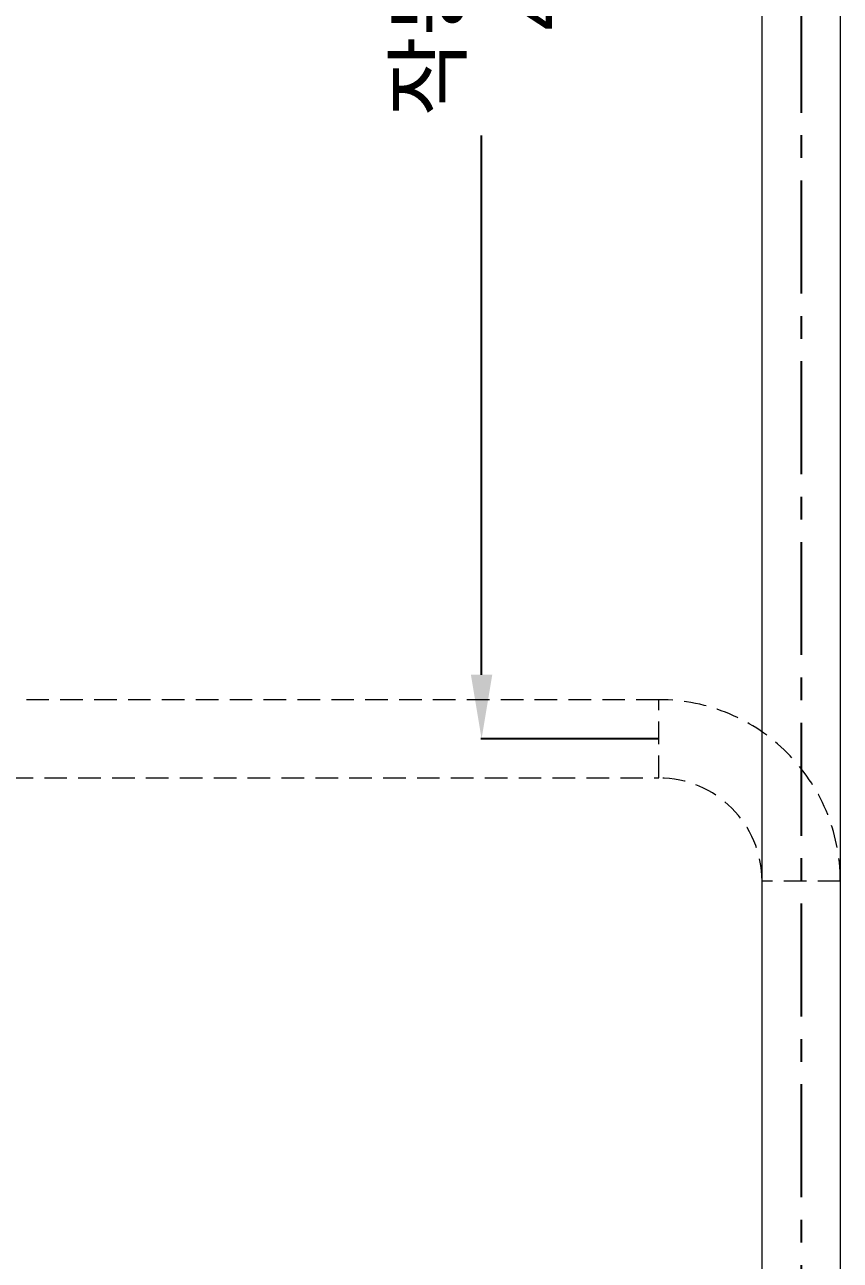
# Model space of a CAD drawing. Header units: millimetres. Extents: x 8883 to 11259, y -10160 to -6800.
# Drawn here: x 10576.3 to 10805.6, y -8223.7 to -7876.5 of the extents above; entities that cross this region are included whole.
import ezdxf

# ---------------------------------------------------------------- set-up
doc = ezdxf.new("R2010")
doc.units = ezdxf.units.MM
for name, pattern in [('CENTERX2', [101.6, 63.5, -12.7, 12.7, -12.7]), ('HIDDEN', [9.525, 6.35, -3.175]), ('HIDDEN2', [4.7625, 3.175, -1.5875])]:
    doc.linetypes.add(name, pattern=pattern)
doc.layers.add('CENTER', color=1, linetype='CENTERX2')
doc.layers.add('DIM', color=5, linetype='Continuous', lineweight=13)
doc.layers.add('HIDDEN', color=252, linetype='HIDDEN2', lineweight=13)
doc.styles.add('ARIAL', font='arial.ttf')
doc.dimstyles.get("Standard").update_dxf_attribs({"dimtxt": 15, "dimasz": 15, "dimexe": 0.18, "dimexo": 0.0625, "dimgap": 4, "dimtad": 0, "dimdec": 1, "dimdsep": 46, "dimtxsty": 'ARIAL', "dimcen": 0, "dimclrd": 5, "dimclre": 5, "dimclrt": 5, "dimadec": 0, "dimazin": 0, "dimtfac": 1, "dimtdec": 1, "dimtofl": 0, "dimtmove": 0, "dimatfit": 3, "dimfxl": 1, "dimtolj": 1, "dimtzin": 0, "dimarcsym": 0})

# ---------------------------------------------------------------- blocks, each defined once
blk = doc.blocks.new('*D177')
at = {"layer": 'Defpoints', "color": 0, "transparency": 16777216}
for p in [(10704.72, -7637.15), (10754.56, -7637.15), (10754.56, -8077.15)]:
    blk.add_point(p, dxfattribs=at)
at = {"layer": 'DIM', "color": 5, "lineweight": -2, "transparency": 16777216}
for p, q in [((10754.49, -7637.15), (10704.54, -7637.15)), ((10704.72, -7655.15), (10704.72, -7806.67)), ((10704.72, -8059.15), (10704.72, -7907.62)), ((10754.49, -8077.15), (10704.54, -8077.15))]:
    blk.add_line(p, q, dxfattribs=at)
at = {"layer": 'DIM', "color": 5, "transparency": 16777216}
for points in [[(10701.72, -7655.15), (10707.72, -7655.15), (10704.72, -7637.15)], [(10701.72, -8059.15), (10707.72, -8059.15), (10704.72, -8077.15)]]:
    blk.add_solid(points, dxfattribs=at)
at = {"layer": 'DIM', "color": 5, "transparency": 16777216, "insert": (10704.72, -7857.15), "char_height": 18, "attachment_point": 5, "rotation": 90, "style": 'ARIAL'}
blk.add_mtext('\\A1;{\\fGulim|b0|i0|c129|p50;작동거리^J}400', dxfattribs=at)

msp = doc.modelspace()

# ---------------------------------------------------------------- linework, layer by layer
at = {"linetype": 'Continuous', "lineweight": 18}
for p, q in [((10783.56, -8323.44), (10783.56, -7677.15)), ((10805.56, -7677.15), (10805.56, -8323.44))]:
    msp.add_line(p, q, dxfattribs=at)
at = {"layer": 'CENTER', "ltscale": 0.5}
msp.add_line((10794.56, -7666.24), (10794.56, -9086.38), dxfattribs=at)
at = {"layer": 'HIDDEN', "linetype": 'HIDDEN', "lineweight": 18}
for p, q in [((10754.56, -8066.15), (10486.56, -8066.15)), ((10754.56, -8088.15), (10754.56, -8066.15)), ((10486.56, -8088.15), (10754.56, -8088.15)), ((10805.56, -8117.15), (10783.56, -8117.15))]:
    msp.add_line(p, q, dxfattribs=at)
for radius in [51, 29]:
    msp.add_arc((10754.56, -8117.15), radius, 0, 90, dxfattribs=at)

# ---------------------------------------------------------------- dimensions: what is measured, and where the dimension line sits
at = {"layer": 'DIM', "color": 3}
dim = msp.add_linear_dim(base=(10704.72, -7637.15), p1=(10754.56, -8077.15), p2=(10754.56, -7637.15), angle=90, text='{\\fGulim|b0|i0|c129|p50;작동거리^J}400', dimstyle='Standard', override={"dimtxt": 18, "dimasz": 18, "dimgap": 5}, dxfattribs=at)
dim.commit()
dim.dimension.update_dxf_attribs({"geometry": '*D177', "text_midpoint": (10704.72, -7857.15)})

doc.saveas('drawing.dxf')
